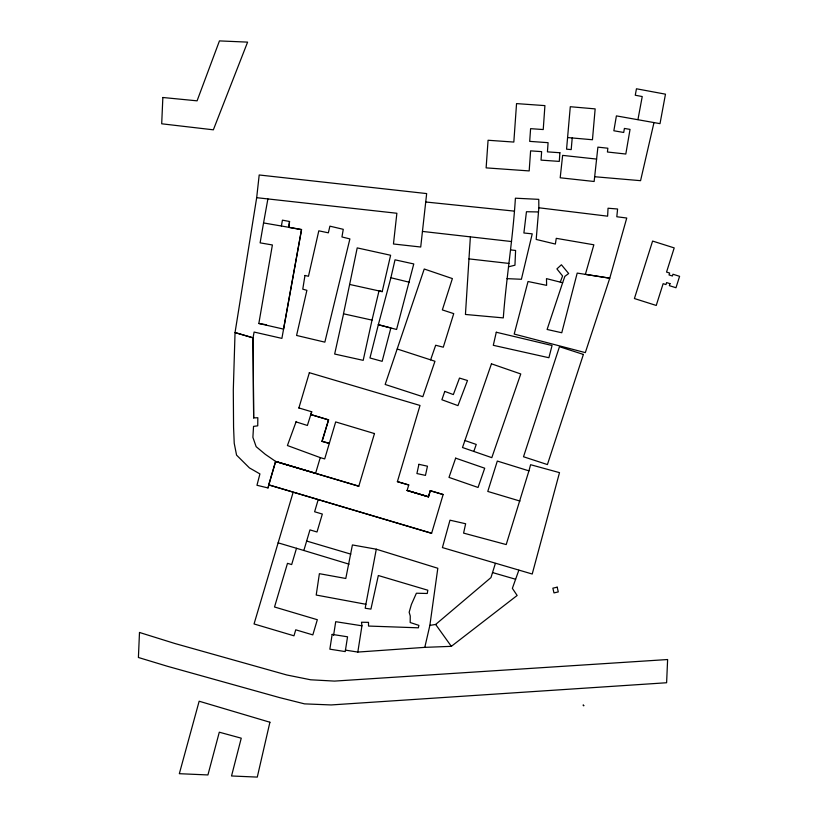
<?xml version="1.0" encoding="UTF-8"?>
<svg xmlns="http://www.w3.org/2000/svg" width="818" height="818" viewBox="0 0 818 818"><rect width="100%" height="100%" fill="white"/><g stroke="black" fill="none" stroke-linecap="round" stroke-linejoin="round"><path stroke-width="1.23" d="M358.816 486.168L275.625 461.413L265.329 454.348L256.146 446.669L252.895 437.333L253.539 426.382L257.742 425.83L257.823 417.722L253.652 417.926L253.048 337.844L254.101 332.047L281.893 338.386L301.535 229.674L288.785 227.373L289.552 221.494L282.425 220.154L281.402 226.013M268.866 484.921L267.997 487.937L256.964 485.279L259.919 473.919L249.418 467.896L236.566 455.125L234.224 443.274L233.57 427.262L233.304 389.992L235.042 332.568L256.678 197.68L259.194 174.98L426.659 193.58L422.446 231.422L470.37 236.862L465.442 314.46L503.295 317.895C506.291 277.875 512.958 238.273 515.401 198.201L538.765 199.357L538.847 207.782L536.189 239.439L555.361 244.061L556.26 238.335L593.858 244.797L585.381 274.357L609.768 278.181L626.752 218.028L616.803 216.75L617.6 209.019L608.04 208.222L607.621 216.177L538.847 207.782M572.211 137.956L571.199 149.592L566.567 149.173L570.289 106.718L595.156 108.886L592.457 139.745L567.59 137.557M596.598 159.081L594.144 181.494L560.197 177.782L562.631 155.379L596.598 159.081L597.897 147.138L607.846 148.222L607.426 152.005L625.811 154.029L630.044 129.397L624.4 128.436L623.715 132.465L613.848 130.768L616.404 115.89L660.014 123.651L665.474 94.172L636.455 88.784L635.269 95.236L642.232 96.544L637.958 119.571M422.446 231.422L420.718 247.016L393.458 243.989L396.873 213.263L256.678 197.68M288.795 227.292L289.552 221.494M357.824 652.069L424.798 647.355L429.869 625.381L437.814 568.265L376.3 549.205L352.415 544.941L345.789 578.479L319.388 573.684L316.208 595.044L365.881 604.277L365.206 608.244L370.922 609.103L378.335 575.524L427.814 590.218L427.262 593.479L416.393 593.224L411.382 604.502L409.153 612.263L410.258 615.964L410.186 622.518L418.888 625.371L418.366 627.815L368.529 626.056L368.489 622.355L361.505 622.242L361.945 625.801L357.824 652.069L345.339 650.105M333.57 635.443L335.717 621.69L361.945 625.801M263.56 222.936L260.114 242.854L272.394 244.971L258.836 323.468L283.56 329.112L301.535 229.49L263.56 222.936L267.885 198.938M365.881 604.277L376.3 549.205M349.644 284.449L357.21 247.895L390.615 255.257L382.2 291.627L349.644 284.449L343.488 313.795L372.016 320.114L379.01 290.901L382.2 291.627M267.997 487.937L275.594 461.516L358.785 486.26L374.491 433.468M372.016 320.114L363.192 360.349L334.664 354.041L343.57 313.805M390.892 277.752L395.022 259.827L413.775 263.948L396.577 329.47L378.345 324.705L390.892 277.752L409.184 282.2M654.001 122.536L640.566 180.676L594.676 176.729M528.929 470.861L530.596 464.706L559.502 472.64L532.221 574.021L442.415 547.59L449.982 520.187L465.646 523.755L463.591 533.111L506.209 544.573L528.929 470.861L497.313 461.055L487.773 491.434L520.013 501.076M298.856 408.049L309.388 372.609M296.044 421.884L307.384 425.462L311.699 411.771L298.887 407.957M328.55 419.931L310.871 414.573L311.699 411.771M278.13 542.835L254.05 623.96L293.969 635.811L295.748 629.819L312.824 634.891L317.333 619.717L274.521 606.997L287.486 563.336L291.668 564.563L296.494 548.295L278.13 542.835L293.192 492.139L431.628 533.234L443.151 494.481L430.288 490.667L428.438 496.874L407.108 490.524M322.149 441.475L328.58 419.839L310.871 414.573M296.208 421.434L287.415 445.534L320.257 457.61L315.595 473.305L275.625 461.434L268.672 484.859L291.975 491.771M318.222 499.573L314.613 511.761L322.333 514.052L317.006 531.986L309.961 529.89L303.846 550.483L349.061 564.175M430.288 490.667L428.479 496.771L407.129 490.432L408.755 484.972L397.405 481.597M328.58 419.828L321.903 441.301L329.347 443.223M495.371 563.438L490.974 577.58L435.657 624.451L429.869 625.381M562.641 282.731L547.109 329.47L561.761 332.752L577.201 273.089L609.768 278.181L585.32 352.619L514.195 334.071L528.029 281.515L546.618 285.349L546.485 278.631L562.641 282.731L564.87 276.351L568.663 273.529L561.404 264.766L556.915 268.907L562.58 275.983L560.279 282.057M397.303 349.03L434.961 361.27L422.834 396.699L385.166 384.46L424.235 269.01L452.385 278.58L442.344 309.91L453.734 313.631L443.284 347.2L435.667 345.247L430.616 359.859M473.816 451.434L476.24 444.44L464.921 440.524M518.837 570.228L512.365 588.357L517.15 595.473L451.331 646.343L424.798 647.355M583.122 705.085L583.817 705.648M583.367 705.177L583.704 705.74M508.459 266.832L514.951 265.196L515.596 250.451L510.8 249.93M538.489 211.954L526.455 211.729L523.888 232.997L532.232 233.846L521.393 279.275L506.986 278.641M425.718 201.995L514.256 211.116M470.37 236.862L511.547 241.545M468.97 258.887L508.929 263.427M258.836 323.468L266.32 324.766M379.01 290.901L379.971 291.136M492.528 572.569L515.616 579.256M253.048 337.834L235.042 332.568L253.048 337.844L253.652 417.926M320.257 457.61L324.695 458.918L335.677 421.924L374.46 433.571M309.357 372.701L420.012 405.452L397.374 481.69L408.755 484.972M430.258 490.759L443.121 494.583M306.648 541.046L350.81 554.134M322.18 441.372L329.245 443.581M407.139 490.422L428.468 496.771M268.652 484.849L431.597 533.336M296.494 548.295L303.846 550.483M435.657 624.451L451.331 646.343M139.489 632.467L138.406 657.488L167.486 666.302L279.807 697.662L304.531 703.869L331.147 704.942L666.609 682.744L667.621 659.533L334.48 681.097L310.646 679.789L286.801 674.983L174.868 643.5L139.489 632.467M162.854 97.495L161.698 123.794L213.355 129.817L247.598 42.127L219.449 40.9L197.077 100.839L162.854 97.495M559.89 152.741L559.287 161.402L541.035 160.123L541.639 151.637L530.596 150.86L529.185 170.921L486.127 167.874L488.07 140.256L513.827 142.066L516.547 103.6L544.921 105.614L543.234 129.551L530.596 128.661L529.696 141.371L548.08 142.68L547.436 151.862L559.89 152.741M332.159 634.39L329.848 649.175L345.237 651.588L347.548 636.803L332.159 634.39M304.971 275.461L302.772 289.173L306.893 290.318L296.576 335.452L324.848 342.149L349.899 238.917L341.955 236.964L343.263 229.316L329.91 226.157L328.345 232.833L318.805 230.819L308.468 276.269L304.971 275.461M418.918 464.317L416.914 473.54L425.452 475.401L427.466 466.199L418.918 464.317M496.281 332.241L493.295 345.308L548.888 357.732L552.058 345.503L496.281 332.241M269.909 722.233L257.281 777.1L231.535 775.975L241.249 738.184L219.296 732.202L207.925 774.943L179.336 773.695L199.152 701.22L269.909 722.233M378.345 324.705L369.961 357.977L382.139 361.331L390.861 327.977L378.345 324.705M669.983 283.641L669.359 285.656L675.985 287.742L679.594 276.32L672.969 274.234L672.406 276.003L669.022 274.94L669.625 273.048L666.547 272.077L674.206 247.905L652.6 241.065L634.41 298.539L656.24 305.451L663.132 283.682L665.975 284.572L666.598 282.578L669.983 283.641M583.398 354.439L547.416 464.573L523.51 456.761L559.471 346.699L583.398 354.439M444.777 391.403L441.884 399.746L457.957 405.626L467.497 380.513L459.491 378.069L453.346 394.573L444.777 391.403M455.657 458.152L448.99 477.395L478.049 487.456L484.706 468.213L455.657 458.152M491.454 363.816L462.497 447.518L491.802 457.661L520.759 373.959L491.454 363.816M557.181 587.171L552.866 588.173L553.97 592.907L558.285 591.915L557.181 587.171"/></g></svg>
